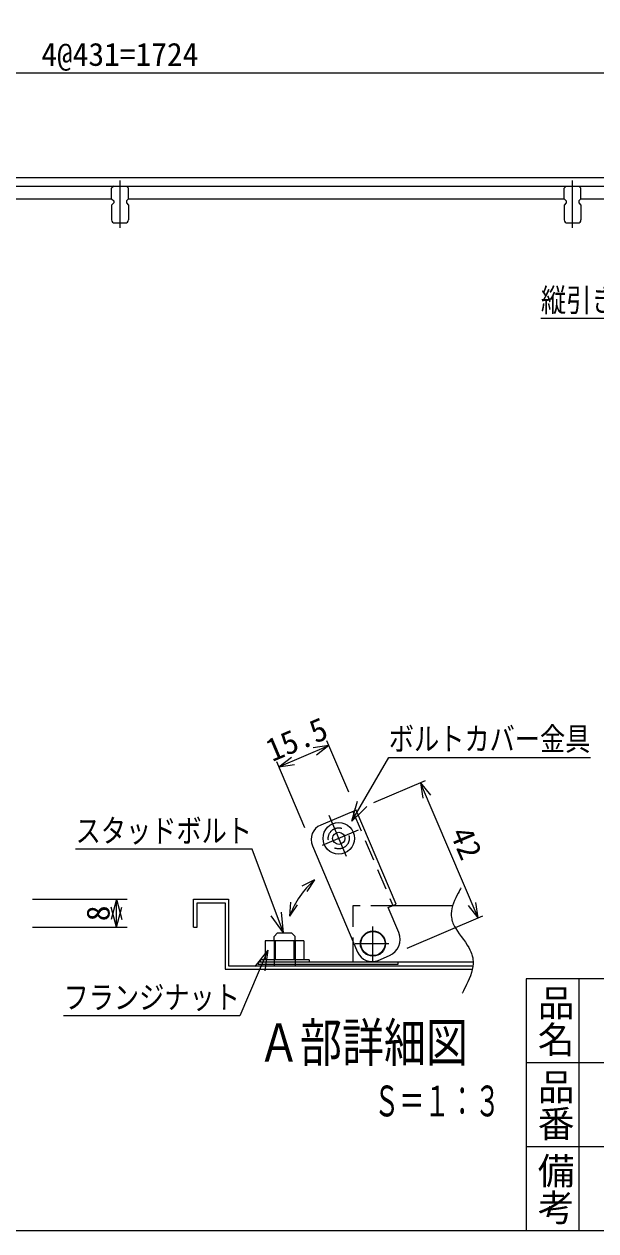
# Model space of a CAD drawing. Units: millimetres, scale not verified, with parts at other scales. Extents: x -1365 to 1365, y -930 to 870.
# Drawn here: x -113 to 431, y -930 to 219 of the extents above; entities that cross this region are included whole.
import ezdxf
from ezdxf.enums import TextEntityAlignment as Align

# ---------------------------------------------------------------- set-up
doc = ezdxf.new("R2010")
doc.units = ezdxf.units.MM
doc.header["$LTSCALE"] = 10
doc.linetypes.add('CHAIN1', pattern=[8, 5, -1, 1, -1])
doc.linetypes.add('DASHED2', pattern=[3, 2, -1])
for name, color, linetype in [('0-0_計極細', 2, 'Continuous'), ('0-1_計細線', 3, 'Continuous'), ('0-5_寸法線', 7, 'Continuous'), ('0-7_枠細線', 5, 'Continuous'), ('0-8_枠中線', 5, 'Continuous'), ('1-2_極細2', 2, 'Continuous'), ('1-3_細線2', 4, 'Continuous'), ('1-5_寸法2', 7, 'Continuous')]:
    doc.layers.add(name, color=color, linetype=linetype)
doc.styles.add('@ＭＳ ゴシック', font='')
doc.styles.add('ＭＳ ゴシック', font='')
doc.styles.get('@ＭＳ ゴシック').set_extended_font_data('@MS Gothic')
doc.styles.get('ＭＳ ゴシック').set_extended_font_data('MS Gothic')

msp = doc.modelspace()

# ---------------------------------------------------------------- linework, layer by layer
at = {"layer": '0-0_計極細', "linetype": 'CHAIN1'}
for p, q in [((-21.89, 25.23), (-21.89, 70.28)), ((409.11, 25.23), (409.11, 70.28))]:
    msp.add_line(p, q, dxfattribs=at)
at = {"layer": '0-1_計細線'}
for p, q in [((-919.89, 65.02), (796.11, 65.02)), ((-27.89, 65.01), (-29.89, 63.01)), ((-29.89, 53.01), (-29.89, 63.01)), ((-27.89, 65.01), (-15.89, 65.01)), ((-13.89, 63.01), (-15.89, 65.01)), ((-13.89, 53.01), (-13.89, 63.01)), ((403.11, 65.01), (401.11, 63.01)), ((401.11, 53.01), (401.11, 63.01)), ((403.11, 65.01), (415.11, 65.01)), ((417.11, 63.01), (415.11, 65.01)), ((417.11, 53.01), (417.11, 63.01)), ((-444.89, 53.02), (-29.89, 53.02)), ((-29.89, 53.01), (-27.89, 51.01)), ((-27.89, 49.01), (-29.89, 47.01)), ((-29.89, 47.01), (-29.89, 33.01)), ((-27.89, 51.01), (-27.89, 49.01)), ((-13.89, 53.01), (-15.89, 51.01)), ((-15.89, 51.01), (-15.89, 49.01)), ((-15.89, 49.01), (-13.89, 47.01)), ((-13.89, 53.02), (401.11, 53.02)), ((-13.89, 47.01), (-13.89, 33.01)), ((401.11, 53.01), (403.11, 51.01)), ((403.11, 49.01), (401.11, 47.01)), ((401.11, 47.01), (401.11, 33.01)), ((403.11, 51.01), (403.11, 49.01)), ((417.11, 53.01), (415.11, 51.01)), ((415.11, 51.01), (415.11, 49.01)), ((415.11, 49.01), (417.11, 47.01)), ((417.11, 53.02), (796.11, 53.02)), ((417.11, 47.01), (417.11, 33.01)), ((-26.89, 30.01), (-16.89, 30.01)), ((404.11, 30.01), (414.11, 30.01))]:
    msp.add_line(p, q, dxfattribs=at)
msp.add_lwpolyline([(875.11, 73.02), (866.11, 73.02), (-918.89, 73.02)], dxfattribs=at)
for centre, start, end in [((-26.89, 33.01), 180, 270), ((-16.89, 33.01), 270, 360), ((404.11, 33.01), 180, 270), ((414.11, 33.01), 270, 360)]:
    msp.add_arc(centre, 3, start, end, dxfattribs=at)
at = {"layer": '0-5_寸法線'}
msp.add_line((-883.89, 173.02), (840.11, 173.02), dxfattribs=at)
msp.add_lwpolyline([(745.34, 41.93), (643.03, -61.08), (379.03, -61.08)], dxfattribs=at)
at = {"layer": '0-7_枠細線'}
for p, q in [((415, -690), (415, -930)), ((885, -770), (365, -770)), ((1005, -850), (365, -850))]:
    msp.add_line(p, q, dxfattribs=at)
at = {"layer": '0-8_枠中線'}
msp.add_lwpolyline([(-1365, -930), (-1365, 870), (1365, 870), (1365, -930)], close=True, dxfattribs=at)
msp.add_lwpolyline([(1365, -690), (365, -690), (365, -930)], dxfattribs=at)
at = {"layer": '1-2_極細2'}
for p, q in [((198.96, -539.92), (202.42, -527.04)), ((198.96, -539.92), (208.39, -530.49)), ((48.19, -614.22), (81.52, -614.22)), ((48.19, -640.88), (48.19, -614.22)), ((51.52, -617.55), (78.19, -617.55)), ((81.52, -614.22), (81.52, -677.55)), ((295, -620.55), (236.86, -620.55)), ((125.95, -653.88), (125.95, -671.88)), ((143.76, -653.88), (143.76, -671.88)), ((81.52, -677.55), (313.48, -677.55)), ((109.81, -673.88), (109.81, -675.88)), ((109.81, -673.88), (199.85, -673.88)), ((109.81, -675.88), (243.14, -675.88)), ((111.52, -673.88), (158.19, -673.88)), ((243.14, -675.88), (243.14, -673.88))]:
    msp.add_line(p, q, dxfattribs=at)
at = {"layer": '1-2_極細2', "linetype": 'CHAIN1'}
for p, q in [((177.1, -534.14), (193.63, -573.08)), ((204.84, -548.32), (170.51, -562.89)), ((219.03, -673.03), (219.03, -640.19)), ((202.16, -656.37), (234.08, -656.37))]:
    msp.add_line(p, q, dxfattribs=at)
at = {"layer": '1-2_極細2', "linetype": 'DASHED2'}
for p, q in [((199.99, -530.46), (238.02, -620.06)), ((199.85, -620.55), (199.85, -653.75)), ((236.86, -620.55), (199.85, -620.55))]:
    msp.add_line(p, q, dxfattribs=at)
at = {"layer": '1-2_極細2'}
for points in [[(302.94, -603.42), (302.82, -603.63), (302.46, -604.26), (301.87, -605.3), (301.08, -606.71), (300.12, -608.45), (299.04, -610.49), (297.9, -612.76), (296.77, -615.2), (295.72, -617.75), (294.84, -620.35), (294.16, -622.91), (293.73, -625.37), (293.55, -627.67), (293.57, -629.73), (293.75, -631.51), (294, -632.95), (294.26, -634), (294.44, -634.65), (294.51, -634.87), (294.58, -635.09), (294.8, -635.74), (295.21, -636.8), (295.86, -638.25), (296.77, -640.05), (297.99, -642.15), (299.5, -644.51), (301.24, -647.05), (303.15, -649.72), (305.11, -652.44), (307.01, -655.14), (308.73, -657.75), (310.22, -660.19), (311.41, -662.39), (312.3, -664.29), (312.92, -665.84), (313.31, -666.98), (313.52, -667.67), (313.58, -667.91), (313.65, -668.14)], [(48.19, -640.88), (51.52, -640.88), (51.52, -617.55)], [(78.19, -617.55), (78.19, -680.88), (313.48, -680.88)], [(199.85, -653.75), (199.85, -673.88), (314.4, -673.88)], [(313.65, -668.14), (313.82, -668.84), (314.05, -669.99), (314.27, -671.56), (314.4, -673.51), (314.36, -675.8), (314.1, -678.36), (313.59, -681.12), (312.83, -684.02), (311.85, -686.98), (310.7, -689.9), (309.47, -692.71), (308.24, -695.33), (307.07, -697.69), (306.03, -699.71), (305.18, -701.35), (304.55, -702.55), (304.17, -703.28), (304.04, -703.53)]]:
    msp.add_lwpolyline(points, dxfattribs=at)
at = {"layer": '1-2_極細2', "linetype": 'DASHED2'}
msp.add_circle((186.44, -556.13), 10, dxfattribs=at)
at = {"layer": '1-2_極細2'}
msp.add_circle((219.03, -656.37), 11.5, dxfattribs=at)
at = {"layer": '1-3_細線2'}
for p, q in [((203.05, -529.16), (169.3, -543.49)), ((241.09, -618.76), (203.05, -529.16)), ((161.36, -563.16), (204.34, -664.41)), ((233.41, -622.01), (241.09, -618.76)), ((243.57, -645.95), (233.41, -622.01)), ((153.27, -653.88), (116.44, -653.88)), ((116.44, -653.88), (116.44, -671.88)), ((141.52, -646.22), (144.85, -649.55)), ((144.85, -653.88), (144.85, -649.55)), ((153.27, -653.88), (153.27, -671.88)), ((158.19, -671.88), (111.52, -671.88)), ((111.52, -671.88), (111.52, -673.88)), ((124.85, -673.88), (124.85, -677.55)), ((144.85, -673.88), (144.85, -677.55)), ((158.19, -671.88), (158.19, -673.88)), ((224, -672.36), (234.74, -667.8))]:
    msp.add_line(p, q, dxfattribs=at)
at = {"layer": '1-3_細線2', "linetype": 'DASHED2'}
for p, q in [((124.85, -653.88), (124.85, -673.88)), ((144.85, -653.88), (144.85, -673.88))]:
    msp.add_line(p, q, dxfattribs=at)
at = {"layer": '1-3_細線2'}
msp.add_lwpolyline([(124.85, -653.88), (124.85, -649.55), (128.19, -646.22), (141.52, -646.22)], dxfattribs=at)
for centre, radius in [((186.44, -556.13), 15), ((186.44, -556.13), 5.83), ((219.03, -656.37), 12)]:
    msp.add_circle(centre, radius, dxfattribs=at)
for centre, radius, start, end in [((175.16, -557.3), 15, 113, 203), ((228.23, -652.46), 16.67, 293, 23), ((218.14, -658.55), 15, 203, 293)]:
    msp.add_arc(centre, radius, start, end, dxfattribs=at)
at = {"layer": '1-5_寸法2'}
for p, q in [((129.45, -487.98), (177.01, -467.79)), ((177.01, -467.79), (162.15, -469.88)), ((177.01, -467.79), (165.19, -477.03)), ((195.89, -512.28), (175.05, -463.19)), ((129.45, -487.98), (141.27, -478.75)), ((154.19, -546.28), (127.49, -483.38)), ((129.45, -487.98), (144.3, -485.89)), ((219.93, -522), (269.02, -501.16)), ((264.42, -503.11), (273.66, -514.93)), ((264.42, -503.11), (266.51, -517.97)), ((319.12, -631.98), (264.42, -503.11)), ((198.96, -539.92), (204.14, -520.6)), ((198.96, -539.92), (213.11, -525.78)), ((163.3, -595.72), (151.33, -601.59)), ((163.3, -595.72), (155.87, -606.79)), ((-105.21, -614.22), (-15.21, -614.22)), ((-25.21, -614.22), (-30.39, -633.54)), ((-25.21, -614.22), (-20.03, -633.54)), ((-25.21, -640.88), (-25.21, -614.22)), ((139.68, -630.29), (140.79, -617.01)), ((139.68, -630.29), (147.29, -619.34)), ((319.12, -631.98), (309.89, -620.16)), ((319.12, -631.98), (317.04, -617.13)), ((-25.21, -640.88), (-30.39, -621.57)), ((-25.21, -640.88), (-20.03, -621.57)), ((133.77, -646.22), (122.13, -629.95)), ((133.77, -646.22), (131.83, -626.31)), ((251.62, -660.64), (323.73, -630.03)), ((-105.21, -640.88), (-15.21, -640.88)), ((118.95, -662.57), (106.62, -678.31)), ((118.95, -662.57), (116.14, -682.37))]:
    msp.add_line(p, q, dxfattribs=at)
for points in [[(198.96, -539.92), (234.13, -479), (426.13, -479)], [(133.77, -646.22), (103.83, -566.48), (-64.17, -566.48)], [(118.95, -662.57), (92.3, -725.13), (-75.7, -725.13)]]:
    msp.add_lwpolyline(points, dxfattribs=at)
msp.add_arc((218.14, -658.55), 83.4, 131.11509, 160.19528, dxfattribs=at)

# ---------------------------------------------------------------- texts
at = {"layer": '0-5_寸法線', "style": 'ＭＳ ゴシック'}
msp.add_text('4@431=1724', height=21.99, dxfattribs=at).set_placement((-96.89, 173.02), align=Align.BOTTOM_LEFT)
at = {"layer": '0-5_寸法線', "style": 'ＭＳ ゴシック', "width": 0.8}
msp.add_text('縦引き排水トラップ一式', height=21.99, dxfattribs=at).set_placement((379.03, -61.08), align=Align.BOTTOM_LEFT)
at = {"layer": '0-7_枠細線', "style": '@ＭＳ ゴシック'}
for s, p in [('品名', (372.5, -695)), ('品番', (372.5, -775)), ('備考', (372.5, -855))]:
    msp.add_text(s, height=25.66, rotation=270, dxfattribs=at).set_placement(p, align=Align.BOTTOM_LEFT)
at = {"layer": '0-7_枠細線', "style": 'ＭＳ ゴシック'}
for s, height, width, p in [('Ａ部詳細図', 36.66, 0.8, (109.49, -779.96)), ('Ｓ＝１：３', 29.33, 0.6, (220.04, -829.75))]:
    msp.add_text(s, height=height, dxfattribs=dict(at, width=width)).set_placement(p, align=Align.BOTTOM_LEFT)
at = {"layer": '1-5_寸法2', "style": 'ＭＳ ゴシック'}
for s, rotation, p in [('15.5', 23, (125.61, -489.61)), ('42', 293, (285.91, -553.74)), ('8', 90, (-25.21, -635.05))]:
    msp.add_text(s, height=21.99, rotation=rotation, dxfattribs=at).set_placement(p, align=Align.BOTTOM_LEFT)
at = {"layer": '1-5_寸法2', "style": 'ＭＳ ゴシック', "width": 0.8}
for s, p in [('ボルトカバー金具', (234.13, -479)), ('スタッドボルト', (-64.17, -566.48)), ('フランジナット', (-75.7, -725.13))]:
    msp.add_text(s, height=21.99, dxfattribs=at).set_placement(p, align=Align.BOTTOM_LEFT)

doc.saveas('drawing.dxf')
